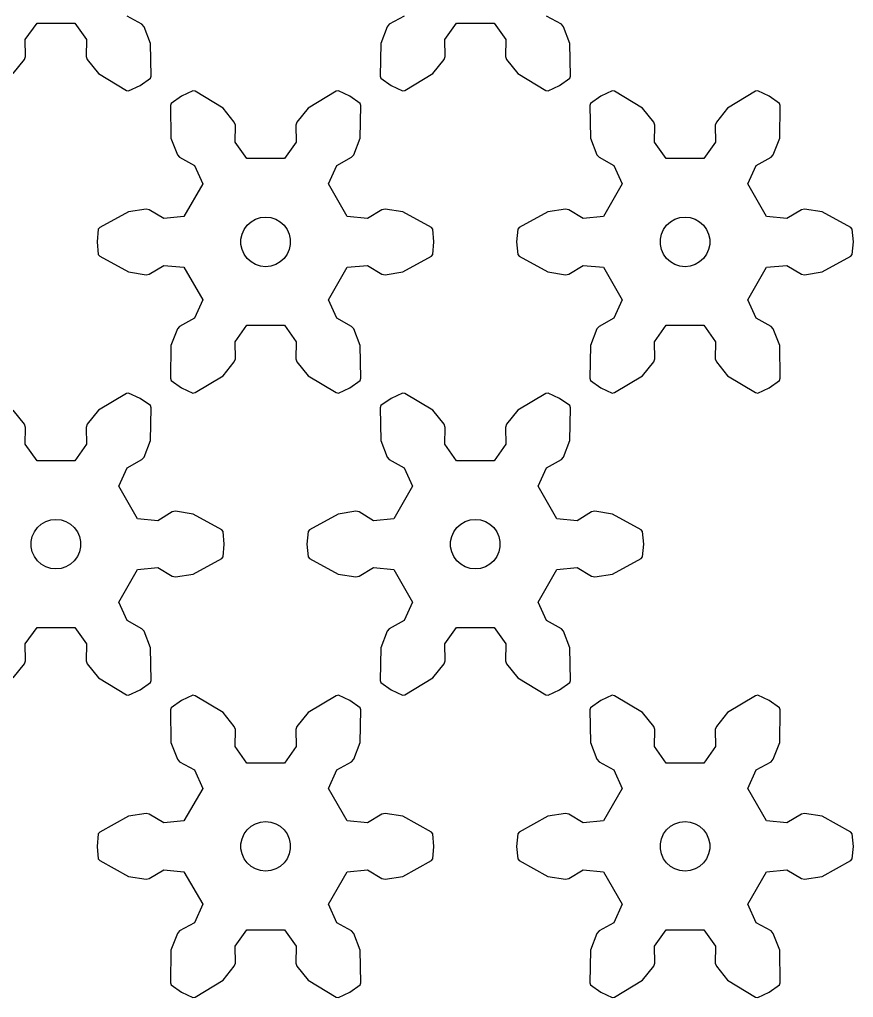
# Model space of a CAD drawing. Extents: x 0 to 198, y 0 to 238.
# Drawn here: x 147.5 to 198, y 0 to 59.2 of the extents above; entities that cross this region are included whole.
import ezdxf

# ---------------------------------------------------------------- set-up
doc = ezdxf.new("R2010")
doc.units = 0

msp = doc.modelspace()

# ---------------------------------------------------------------- linework, layer by layer
for p, q in [((154.936, 58.891), (154.037, 59.387)), ((170.797, 59.387), (169.898, 58.891)), ((180.308, 58.891), (179.408, 59.387)), ((147.88, 57.97), (148.592, 58.967)), ((148.592, 58.967), (150.87, 58.967)), ((150.87, 58.967), (151.582, 57.97)), ((155.065, 58.744), (154.936, 58.891)), ((155.456, 57.731), (155.065, 58.744)), ((169.769, 58.744), (169.378, 57.731)), ((169.898, 58.891), (169.769, 58.744)), ((173.252, 57.97), (173.964, 58.967)), ((173.964, 58.967), (176.241, 58.967)), ((176.241, 58.967), (176.954, 57.97)), ((180.436, 58.744), (180.308, 58.891)), ((180.827, 57.731), (180.436, 58.744)), ((147.9, 56.943), (147.88, 57.97)), ((151.582, 57.97), (151.562, 56.943)), ((155.494, 55.756), (155.456, 57.731)), ((169.378, 57.731), (169.34, 55.756)), ((173.272, 56.943), (173.252, 57.97)), ((176.954, 57.97), (176.934, 56.943)), ((180.866, 55.756), (180.827, 57.731)), ((147.837, 56.758), (147.9, 56.943)), ((151.562, 56.943), (151.625, 56.758)), ((173.209, 56.758), (173.272, 56.943)), ((176.934, 56.943), (176.997, 56.758)), ((147.155, 55.913), (147.837, 56.758)), ((151.625, 56.758), (152.307, 55.913)), ((172.527, 55.913), (173.209, 56.758)), ((176.997, 56.758), (177.678, 55.913)), ((152.307, 55.913), (153.998, 54.892)), ((154.824, 55.189), (155.45, 55.628)), ((155.45, 55.628), (155.494, 55.756)), ((169.34, 55.756), (169.384, 55.628)), ((169.384, 55.628), (170.01, 55.189)), ((170.836, 54.892), (172.527, 55.913)), ((177.678, 55.913), (179.369, 54.892)), ((180.196, 55.189), (180.822, 55.628)), ((180.822, 55.628), (180.866, 55.756)), ((154.131, 54.866), (154.824, 55.189)), ((170.01, 55.189), (170.703, 54.866)), ((179.503, 54.866), (180.196, 55.189)), ((153.998, 54.892), (154.131, 54.866)), ((157.324, 54.543), (156.698, 54.104)), ((158.017, 54.866), (157.324, 54.543)), ((158.15, 54.84), (158.017, 54.866)), ((159.841, 53.819), (158.15, 54.84)), ((166.683, 54.84), (164.992, 53.819)), ((166.817, 54.866), (166.683, 54.84)), ((167.51, 54.543), (166.817, 54.866)), ((168.136, 54.104), (167.51, 54.543)), ((170.703, 54.866), (170.836, 54.892)), ((179.369, 54.892), (179.503, 54.866)), ((182.696, 54.543), (182.07, 54.104)), ((183.389, 54.866), (182.696, 54.543)), ((183.522, 54.84), (183.389, 54.866)), ((185.213, 53.819), (183.522, 54.84)), ((192.055, 54.84), (190.364, 53.819)), ((192.189, 54.866), (192.055, 54.84)), ((192.882, 54.543), (192.189, 54.866)), ((193.508, 54.104), (192.882, 54.543)), ((156.698, 54.104), (156.654, 53.976)), ((156.654, 53.976), (156.692, 52.001)), ((168.18, 53.976), (168.136, 54.104)), ((168.142, 52.001), (168.18, 53.976)), ((182.07, 54.104), (182.026, 53.976)), ((182.026, 53.976), (182.064, 52.001)), ((193.552, 53.976), (193.508, 54.104)), ((193.513, 52.001), (193.552, 53.976)), ((160.523, 52.974), (159.841, 53.819)), ((164.992, 53.819), (164.311, 52.974)), ((185.895, 52.974), (185.213, 53.819)), ((190.364, 53.819), (189.683, 52.974)), ((160.586, 52.789), (160.523, 52.974)), ((160.566, 51.762), (160.586, 52.789)), ((164.311, 52.974), (164.248, 52.789)), ((164.248, 52.789), (164.268, 51.762)), ((185.958, 52.789), (185.895, 52.974)), ((185.938, 51.762), (185.958, 52.789)), ((189.683, 52.974), (189.62, 52.789)), ((189.62, 52.789), (189.64, 51.762)), ((156.692, 52.001), (157.083, 50.988)), ((161.278, 50.765), (160.566, 51.762)), ((164.268, 51.762), (163.555, 50.765)), ((167.751, 50.988), (168.142, 52.001)), ((182.064, 52.001), (182.455, 50.988)), ((186.65, 50.765), (185.938, 51.762)), ((189.64, 51.762), (188.927, 50.765)), ((193.122, 50.988), (193.513, 52.001)), ((157.083, 50.988), (157.212, 50.841)), ((167.622, 50.841), (167.751, 50.988)), ((182.455, 50.988), (182.584, 50.841)), ((192.994, 50.841), (193.122, 50.988)), ((157.212, 50.841), (158.111, 50.345)), ((158.111, 50.345), (158.619, 49.229)), ((163.555, 50.765), (161.278, 50.765)), ((166.215, 49.229), (166.722, 50.345)), ((166.722, 50.345), (167.622, 50.841)), ((182.584, 50.841), (183.483, 50.345)), ((183.483, 50.345), (183.991, 49.229)), ((188.927, 50.765), (186.65, 50.765)), ((191.587, 49.229), (192.094, 50.345)), ((192.094, 50.345), (192.994, 50.841)), ((158.619, 49.229), (157.48, 47.257)), ((167.354, 47.257), (166.215, 49.229)), ((183.991, 49.229), (182.852, 47.257)), ((192.725, 47.257), (191.587, 49.229)), ((154.117, 47.54), (152.387, 46.586)), ((155.189, 47.707), (154.117, 47.54)), ((155.381, 47.67), (155.189, 47.707)), ((156.26, 47.139), (155.381, 47.67)), ((169.453, 47.67), (168.573, 47.139)), ((169.645, 47.707), (169.453, 47.67)), ((170.717, 47.54), (169.645, 47.707)), ((172.447, 46.586), (170.717, 47.54)), ((179.489, 47.54), (177.759, 46.586)), ((180.561, 47.707), (179.489, 47.54)), ((180.753, 47.67), (180.561, 47.707)), ((181.632, 47.139), (180.753, 47.67)), ((194.825, 47.67), (193.945, 47.139)), ((195.017, 47.707), (194.825, 47.67)), ((196.089, 47.54), (195.017, 47.707)), ((197.818, 46.586), (196.089, 47.54)), ((157.48, 47.257), (156.26, 47.139)), ((161.302, 46.725), (161.535, 46.935)), ((161.535, 46.935), (161.807, 47.092)), ((161.807, 47.092), (162.105, 47.189)), ((162.105, 47.189), (162.417, 47.222)), ((162.417, 47.222), (162.729, 47.189)), ((162.729, 47.189), (163.027, 47.092)), ((163.027, 47.092), (163.299, 46.935)), ((163.299, 46.935), (163.532, 46.725)), ((168.573, 47.139), (167.354, 47.257)), ((182.852, 47.257), (181.632, 47.139)), ((186.674, 46.725), (186.907, 46.935)), ((186.907, 46.935), (187.179, 47.092)), ((187.179, 47.092), (187.477, 47.189)), ((187.477, 47.189), (187.789, 47.222)), ((187.789, 47.222), (188.101, 47.189)), ((188.101, 47.189), (188.399, 47.092)), ((188.399, 47.092), (188.67, 46.935)), ((188.67, 46.935), (188.903, 46.725)), ((193.945, 47.139), (192.725, 47.257)), ((152.298, 46.483), (152.231, 45.722)), ((152.387, 46.586), (152.298, 46.483)), ((160.925, 45.878), (160.99, 46.185)), ((160.99, 46.185), (161.118, 46.472)), ((161.118, 46.472), (161.302, 46.725)), ((163.532, 46.725), (163.716, 46.472)), ((163.716, 46.472), (163.843, 46.185)), ((163.843, 46.185), (163.909, 45.878)), ((172.536, 46.483), (172.447, 46.586)), ((172.603, 45.722), (172.536, 46.483)), ((177.669, 46.483), (177.603, 45.722)), ((177.759, 46.586), (177.669, 46.483)), ((186.297, 45.878), (186.362, 46.185)), ((186.362, 46.185), (186.49, 46.472)), ((186.49, 46.472), (186.674, 46.725)), ((188.903, 46.725), (189.088, 46.472)), ((189.088, 46.472), (189.215, 46.185)), ((189.215, 46.185), (189.281, 45.878)), ((197.908, 46.483), (197.818, 46.586)), ((197.975, 45.722), (197.908, 46.483)), ((152.231, 45.722), (152.298, 44.96)), ((160.925, 45.565), (160.925, 45.878)), ((163.909, 45.878), (163.909, 45.565)), ((172.536, 44.96), (172.603, 45.722)), ((177.603, 45.722), (177.669, 44.96)), ((186.297, 45.565), (186.297, 45.878)), ((189.281, 45.878), (189.281, 45.565)), ((197.908, 44.96), (197.975, 45.722)), ((160.99, 45.258), (160.925, 45.565)), ((161.118, 44.972), (160.99, 45.258)), ((163.843, 45.258), (163.716, 44.972)), ((163.909, 45.565), (163.843, 45.258)), ((186.362, 45.258), (186.297, 45.565)), ((186.49, 44.972), (186.362, 45.258)), ((189.215, 45.258), (189.088, 44.972)), ((189.281, 45.565), (189.215, 45.258)), ((152.298, 44.96), (152.387, 44.858)), ((152.387, 44.858), (154.117, 43.903)), ((161.302, 44.718), (161.118, 44.972)), ((161.535, 44.508), (161.302, 44.718)), ((161.807, 44.351), (161.535, 44.508)), ((163.299, 44.508), (163.027, 44.351)), ((163.532, 44.718), (163.299, 44.508)), ((163.716, 44.972), (163.532, 44.718)), ((170.717, 43.903), (172.447, 44.858)), ((172.447, 44.858), (172.536, 44.96)), ((177.669, 44.96), (177.759, 44.858)), ((177.759, 44.858), (179.489, 43.903)), ((186.674, 44.718), (186.49, 44.972)), ((186.907, 44.508), (186.674, 44.718)), ((187.179, 44.351), (186.907, 44.508)), ((188.67, 44.508), (188.399, 44.351)), ((188.903, 44.718), (188.67, 44.508)), ((189.088, 44.972), (188.903, 44.718)), ((196.089, 43.903), (197.818, 44.858)), ((197.818, 44.858), (197.908, 44.96)), ((154.117, 43.903), (155.189, 43.736)), ((155.381, 43.774), (156.26, 44.304)), ((156.26, 44.304), (157.48, 44.186)), ((157.48, 44.186), (158.619, 42.214)), ((162.105, 44.254), (161.807, 44.351)), ((162.417, 44.222), (162.105, 44.254)), ((162.729, 44.254), (162.417, 44.222)), ((163.027, 44.351), (162.729, 44.254)), ((166.215, 42.214), (167.354, 44.186)), ((167.354, 44.186), (168.573, 44.304)), ((168.573, 44.304), (169.453, 43.774)), ((169.645, 43.736), (170.717, 43.903)), ((179.489, 43.903), (180.561, 43.736)), ((180.753, 43.774), (181.632, 44.304)), ((181.632, 44.304), (182.852, 44.186)), ((182.852, 44.186), (183.991, 42.214)), ((187.477, 44.254), (187.179, 44.351)), ((187.789, 44.222), (187.477, 44.254)), ((188.101, 44.254), (187.789, 44.222)), ((188.399, 44.351), (188.101, 44.254)), ((191.587, 42.214), (192.725, 44.186)), ((192.725, 44.186), (193.945, 44.304)), ((193.945, 44.304), (194.825, 43.774)), ((195.017, 43.736), (196.089, 43.903)), ((155.189, 43.736), (155.381, 43.774)), ((169.453, 43.774), (169.645, 43.736)), ((180.561, 43.736), (180.753, 43.774)), ((194.825, 43.774), (195.017, 43.736)), ((158.619, 42.214), (158.111, 41.099)), ((166.722, 41.099), (166.215, 42.214)), ((183.991, 42.214), (183.483, 41.099)), ((192.094, 41.099), (191.587, 42.214)), ((158.111, 41.099), (157.212, 40.602)), ((167.622, 40.602), (166.722, 41.099)), ((183.483, 41.099), (182.584, 40.602)), ((192.994, 40.602), (192.094, 41.099)), ((157.083, 40.455), (156.692, 39.443)), ((157.212, 40.602), (157.083, 40.455)), ((160.566, 39.681), (161.278, 40.679)), ((161.278, 40.679), (163.555, 40.679)), ((163.555, 40.679), (164.268, 39.681)), ((167.751, 40.455), (167.622, 40.602)), ((168.142, 39.443), (167.751, 40.455)), ((182.455, 40.455), (182.064, 39.443)), ((182.584, 40.602), (182.455, 40.455)), ((185.938, 39.681), (186.65, 40.679)), ((186.65, 40.679), (188.927, 40.679)), ((188.927, 40.679), (189.64, 39.681)), ((193.122, 40.455), (192.994, 40.602)), ((193.513, 39.443), (193.122, 40.455)), ((160.586, 38.654), (160.566, 39.681)), ((164.268, 39.681), (164.248, 38.654)), ((185.958, 38.654), (185.938, 39.681)), ((189.64, 39.681), (189.62, 38.654)), ((156.692, 39.443), (156.654, 37.468)), ((168.18, 37.468), (168.142, 39.443)), ((182.064, 39.443), (182.026, 37.468)), ((193.552, 37.468), (193.513, 39.443)), ((159.841, 37.624), (160.523, 38.469)), ((160.523, 38.469), (160.586, 38.654)), ((164.248, 38.654), (164.311, 38.469)), ((164.311, 38.469), (164.992, 37.624)), ((185.213, 37.624), (185.895, 38.469)), ((185.895, 38.469), (185.958, 38.654)), ((189.62, 38.654), (189.683, 38.469)), ((189.683, 38.469), (190.364, 37.624)), ((156.654, 37.468), (156.698, 37.339)), ((156.698, 37.339), (157.324, 36.9)), ((158.15, 36.604), (159.841, 37.624)), ((164.992, 37.624), (166.683, 36.604)), ((167.51, 36.9), (168.136, 37.339)), ((168.136, 37.339), (168.18, 37.468)), ((182.026, 37.468), (182.07, 37.339)), ((182.07, 37.339), (182.696, 36.9)), ((183.522, 36.604), (185.213, 37.624)), ((190.364, 37.624), (192.055, 36.604)), ((192.882, 36.9), (193.508, 37.339)), ((193.508, 37.339), (193.552, 37.468)), ((157.324, 36.9), (158.017, 36.577)), ((166.817, 36.577), (167.51, 36.9)), ((182.696, 36.9), (183.389, 36.577)), ((192.189, 36.577), (192.882, 36.9)), ((153.998, 36.551), (152.307, 35.53)), ((154.131, 36.577), (153.998, 36.551)), ((154.824, 36.254), (154.131, 36.577)), ((155.45, 35.816), (154.824, 36.254)), ((158.017, 36.577), (158.15, 36.604)), ((166.683, 36.604), (166.817, 36.577)), ((170.01, 36.254), (169.384, 35.816)), ((170.703, 36.577), (170.01, 36.254)), ((170.836, 36.551), (170.703, 36.577)), ((172.527, 35.53), (170.836, 36.551)), ((179.369, 36.551), (177.678, 35.53)), ((179.503, 36.577), (179.369, 36.551)), ((180.196, 36.254), (179.503, 36.577)), ((180.822, 35.816), (180.196, 36.254)), ((183.389, 36.577), (183.522, 36.604)), ((192.055, 36.604), (192.189, 36.577)), ((147.837, 34.685), (147.155, 35.53)), ((152.307, 35.53), (151.625, 34.685)), ((155.494, 35.687), (155.45, 35.816)), ((155.456, 33.712), (155.494, 35.687)), ((169.384, 35.816), (169.34, 35.687)), ((169.34, 35.687), (169.378, 33.712)), ((173.209, 34.685), (172.527, 35.53)), ((177.678, 35.53), (176.997, 34.685)), ((180.866, 35.687), (180.822, 35.816)), ((180.827, 33.712), (180.866, 35.687)), ((147.9, 34.5), (147.837, 34.685)), ((147.88, 33.473), (147.9, 34.5)), ((151.625, 34.685), (151.562, 34.5)), ((151.562, 34.5), (151.582, 33.473)), ((173.272, 34.5), (173.209, 34.685)), ((173.252, 33.473), (173.272, 34.5)), ((176.997, 34.685), (176.934, 34.5)), ((176.934, 34.5), (176.954, 33.473)), ((148.592, 32.476), (147.88, 33.473)), ((151.582, 33.473), (150.87, 32.476)), ((155.065, 32.7), (155.456, 33.712)), ((169.378, 33.712), (169.769, 32.7)), ((173.964, 32.476), (173.252, 33.473)), ((176.954, 33.473), (176.241, 32.476)), ((180.436, 32.7), (180.827, 33.712)), ((154.037, 32.056), (154.936, 32.552)), ((154.936, 32.552), (155.065, 32.7)), ((169.769, 32.7), (169.898, 32.552)), ((169.898, 32.552), (170.797, 32.056)), ((179.408, 32.056), (180.308, 32.552)), ((180.308, 32.552), (180.436, 32.7)), ((150.87, 32.476), (148.592, 32.476)), ((153.529, 30.94), (154.037, 32.056)), ((170.797, 32.056), (171.305, 30.94)), ((176.241, 32.476), (173.964, 32.476)), ((178.901, 30.94), (179.408, 32.056)), ((154.668, 28.968), (153.529, 30.94)), ((171.305, 30.94), (170.166, 28.968)), ((180.039, 28.968), (178.901, 30.94)), ((156.767, 29.381), (155.888, 28.85)), ((156.959, 29.419), (156.767, 29.381)), ((158.031, 29.251), (156.959, 29.419)), ((159.761, 28.297), (158.031, 29.251)), ((166.803, 29.251), (165.073, 28.297)), ((167.875, 29.419), (166.803, 29.251)), ((168.067, 29.381), (167.875, 29.419)), ((168.946, 28.85), (168.067, 29.381)), ((182.139, 29.381), (181.259, 28.85)), ((182.331, 29.419), (182.139, 29.381)), ((183.403, 29.251), (182.331, 29.419)), ((185.133, 28.297), (183.403, 29.251)), ((148.432, 28.183), (148.616, 28.437)), ((148.616, 28.437), (148.849, 28.647)), ((148.849, 28.647), (149.121, 28.803)), ((149.121, 28.803), (149.419, 28.9)), ((149.419, 28.9), (149.731, 28.933)), ((149.731, 28.933), (150.043, 28.9)), ((150.043, 28.9), (150.341, 28.803)), ((150.341, 28.803), (150.613, 28.647)), ((150.613, 28.647), (150.846, 28.437)), ((150.846, 28.437), (151.03, 28.183)), ((155.888, 28.85), (154.668, 28.968)), ((170.166, 28.968), (168.946, 28.85)), ((173.804, 28.183), (173.988, 28.437)), ((173.988, 28.437), (174.221, 28.647)), ((174.221, 28.647), (174.493, 28.803)), ((174.493, 28.803), (174.791, 28.9)), ((174.791, 28.9), (175.103, 28.933)), ((175.103, 28.933), (175.415, 28.9)), ((175.415, 28.9), (175.713, 28.803)), ((175.713, 28.803), (175.985, 28.647)), ((175.985, 28.647), (176.218, 28.437)), ((176.218, 28.437), (176.402, 28.183)), ((181.259, 28.85), (180.039, 28.968)), ((148.239, 27.59), (148.304, 27.897)), ((148.304, 27.897), (148.432, 28.183)), ((151.03, 28.183), (151.158, 27.897)), ((151.158, 27.897), (151.223, 27.59)), ((159.85, 28.195), (159.761, 28.297)), ((159.917, 27.433), (159.85, 28.195)), ((164.984, 28.195), (164.917, 27.433)), ((165.073, 28.297), (164.984, 28.195)), ((173.611, 27.59), (173.676, 27.897)), ((173.676, 27.897), (173.804, 28.183)), ((176.402, 28.183), (176.529, 27.897)), ((176.529, 27.897), (176.595, 27.59)), ((185.222, 28.195), (185.133, 28.297)), ((185.289, 27.433), (185.222, 28.195)), ((148.239, 27.276), (148.239, 27.59)), ((148.304, 26.969), (148.239, 27.276)), ((151.223, 27.276), (151.158, 26.969)), ((151.223, 27.59), (151.223, 27.276)), ((159.85, 26.671), (159.917, 27.433)), ((164.917, 27.433), (164.984, 26.671)), ((173.611, 27.276), (173.611, 27.59)), ((173.676, 26.969), (173.611, 27.276)), ((176.595, 27.276), (176.529, 26.969)), ((176.595, 27.59), (176.595, 27.276)), ((185.222, 26.671), (185.289, 27.433)), ((148.432, 26.683), (148.304, 26.969)), ((148.616, 26.429), (148.432, 26.683)), ((151.03, 26.683), (150.846, 26.429)), ((151.158, 26.969), (151.03, 26.683)), ((159.761, 26.569), (159.85, 26.671)), ((164.984, 26.671), (165.073, 26.569)), ((173.804, 26.683), (173.676, 26.969)), ((173.988, 26.429), (173.804, 26.683)), ((176.402, 26.683), (176.218, 26.429)), ((176.529, 26.969), (176.402, 26.683)), ((185.133, 26.569), (185.222, 26.671)), ((148.849, 26.219), (148.616, 26.429)), ((149.121, 26.063), (148.849, 26.219)), ((149.419, 25.966), (149.121, 26.063)), ((150.341, 26.063), (150.043, 25.966)), ((150.613, 26.219), (150.341, 26.063)), ((150.846, 26.429), (150.613, 26.219)), ((158.031, 25.615), (159.761, 26.569)), ((165.073, 26.569), (166.803, 25.615)), ((174.221, 26.219), (173.988, 26.429)), ((174.493, 26.063), (174.221, 26.219)), ((174.791, 25.966), (174.493, 26.063)), ((175.713, 26.063), (175.415, 25.966)), ((175.985, 26.219), (175.713, 26.063)), ((176.218, 26.429), (175.985, 26.219)), ((183.403, 25.615), (185.133, 26.569)), ((149.731, 25.933), (149.419, 25.966)), ((150.043, 25.966), (149.731, 25.933)), ((153.529, 23.925), (154.668, 25.898)), ((154.668, 25.898), (155.888, 26.016)), ((155.888, 26.016), (156.767, 25.485)), ((156.767, 25.485), (156.959, 25.447)), ((156.959, 25.447), (158.031, 25.615)), ((166.803, 25.615), (167.875, 25.447)), ((167.875, 25.447), (168.067, 25.485)), ((168.067, 25.485), (168.946, 26.016)), ((168.946, 26.016), (170.166, 25.898)), ((170.166, 25.898), (171.305, 23.925)), ((175.103, 25.933), (174.791, 25.966)), ((175.415, 25.966), (175.103, 25.933)), ((178.901, 23.925), (180.039, 25.898)), ((180.039, 25.898), (181.259, 26.016)), ((181.259, 26.016), (182.139, 25.485)), ((182.139, 25.485), (182.331, 25.447)), ((182.331, 25.447), (183.403, 25.615)), ((154.037, 22.81), (153.529, 23.925)), ((171.305, 23.925), (170.797, 22.81)), ((179.408, 22.81), (178.901, 23.925)), ((154.936, 22.314), (154.037, 22.81)), ((170.797, 22.81), (169.898, 22.314)), ((180.308, 22.314), (179.408, 22.81)), ((147.88, 21.393), (148.592, 22.39)), ((148.592, 22.39), (150.87, 22.39)), ((150.87, 22.39), (151.582, 21.393)), ((155.065, 22.166), (154.936, 22.314)), ((155.456, 21.154), (155.065, 22.166)), ((169.769, 22.166), (169.378, 21.154)), ((169.898, 22.314), (169.769, 22.166)), ((173.252, 21.393), (173.964, 22.39)), ((173.964, 22.39), (176.241, 22.39)), ((176.241, 22.39), (176.954, 21.393)), ((180.436, 22.166), (180.308, 22.314)), ((180.827, 21.154), (180.436, 22.166)), ((147.9, 20.366), (147.88, 21.393)), ((151.582, 21.393), (151.562, 20.366)), ((173.272, 20.366), (173.252, 21.393)), ((176.954, 21.393), (176.934, 20.366)), ((155.494, 19.179), (155.456, 21.154)), ((169.378, 21.154), (169.34, 19.179)), ((180.866, 19.179), (180.827, 21.154)), ((147.155, 19.336), (147.837, 20.181)), ((147.837, 20.181), (147.9, 20.366)), ((151.562, 20.366), (151.625, 20.181)), ((151.625, 20.181), (152.307, 19.336)), ((172.527, 19.336), (173.209, 20.181)), ((173.209, 20.181), (173.272, 20.366)), ((176.934, 20.366), (176.997, 20.181)), ((176.997, 20.181), (177.678, 19.336)), ((152.307, 19.336), (153.998, 18.315)), ((154.824, 18.612), (155.45, 19.05)), ((155.45, 19.05), (155.494, 19.179)), ((169.34, 19.179), (169.384, 19.05)), ((169.384, 19.05), (170.01, 18.612)), ((170.836, 18.315), (172.527, 19.336)), ((177.678, 19.336), (179.369, 18.315)), ((180.196, 18.612), (180.822, 19.05)), ((180.822, 19.05), (180.866, 19.179)), ((154.131, 18.289), (154.824, 18.612)), ((170.01, 18.612), (170.703, 18.289)), ((179.503, 18.289), (180.196, 18.612)), ((153.998, 18.315), (154.131, 18.289)), ((157.324, 17.966), (156.698, 17.527)), ((158.017, 18.289), (157.324, 17.966)), ((158.15, 18.262), (158.017, 18.289)), ((159.841, 17.242), (158.15, 18.262)), ((166.683, 18.262), (164.992, 17.242)), ((166.817, 18.289), (166.683, 18.262)), ((167.51, 17.966), (166.817, 18.289)), ((168.136, 17.527), (167.51, 17.966)), ((170.703, 18.289), (170.836, 18.315)), ((179.369, 18.315), (179.503, 18.289)), ((182.696, 17.966), (182.07, 17.527)), ((183.389, 18.289), (182.696, 17.966)), ((183.522, 18.262), (183.389, 18.289)), ((185.213, 17.242), (183.522, 18.262)), ((192.055, 18.262), (190.364, 17.242)), ((192.189, 18.289), (192.055, 18.262)), ((192.882, 17.966), (192.189, 18.289)), ((193.508, 17.527), (192.882, 17.966)), ((156.698, 17.527), (156.654, 17.398)), ((156.654, 17.398), (156.692, 15.423)), ((160.523, 16.397), (159.841, 17.242)), ((164.992, 17.242), (164.311, 16.397)), ((168.18, 17.398), (168.136, 17.527)), ((168.142, 15.423), (168.18, 17.398)), ((182.07, 17.527), (182.026, 17.398)), ((182.026, 17.398), (182.064, 15.423)), ((185.895, 16.397), (185.213, 17.242)), ((190.364, 17.242), (189.683, 16.397)), ((193.552, 17.398), (193.508, 17.527)), ((193.513, 15.423), (193.552, 17.398)), ((160.586, 16.212), (160.523, 16.397)), ((160.566, 15.185), (160.586, 16.212)), ((164.311, 16.397), (164.248, 16.212)), ((164.248, 16.212), (164.268, 15.185)), ((185.958, 16.212), (185.895, 16.397)), ((185.938, 15.185), (185.958, 16.212)), ((189.683, 16.397), (189.62, 16.212)), ((189.62, 16.212), (189.64, 15.185)), ((156.692, 15.423), (157.083, 14.411)), ((167.751, 14.411), (168.142, 15.423)), ((182.064, 15.423), (182.455, 14.411)), ((193.122, 14.411), (193.513, 15.423)), ((161.278, 14.187), (160.566, 15.185)), ((164.268, 15.185), (163.555, 14.187)), ((186.65, 14.187), (185.938, 15.185)), ((189.64, 15.185), (188.927, 14.187)), ((157.083, 14.411), (157.212, 14.264)), ((157.212, 14.264), (158.111, 13.767)), ((166.722, 13.767), (167.622, 14.264)), ((167.622, 14.264), (167.751, 14.411)), ((182.455, 14.411), (182.584, 14.264)), ((182.584, 14.264), (183.483, 13.767)), ((192.094, 13.767), (192.994, 14.264)), ((192.994, 14.264), (193.122, 14.411)), ((158.111, 13.767), (158.619, 12.652)), ((163.555, 14.187), (161.278, 14.187)), ((166.215, 12.652), (166.722, 13.767)), ((183.483, 13.767), (183.991, 12.652)), ((188.927, 14.187), (186.65, 14.187)), ((191.587, 12.652), (192.094, 13.767)), ((158.619, 12.652), (157.48, 10.68)), ((167.354, 10.68), (166.215, 12.652)), ((183.991, 12.652), (182.852, 10.68)), ((192.725, 10.68), (191.587, 12.652)), ((154.117, 10.962), (152.387, 10.008)), ((155.189, 11.13), (154.117, 10.962)), ((155.381, 11.092), (155.189, 11.13)), ((156.26, 10.562), (155.381, 11.092)), ((157.48, 10.68), (156.26, 10.562)), ((168.573, 10.562), (167.354, 10.68)), ((169.453, 11.092), (168.573, 10.562)), ((169.645, 11.13), (169.453, 11.092)), ((170.717, 10.962), (169.645, 11.13)), ((172.447, 10.008), (170.717, 10.962)), ((179.489, 10.962), (177.759, 10.008)), ((180.561, 11.13), (179.489, 10.962)), ((180.753, 11.092), (180.561, 11.13)), ((181.632, 10.562), (180.753, 11.092)), ((182.852, 10.68), (181.632, 10.562)), ((193.945, 10.562), (192.725, 10.68)), ((194.825, 11.092), (193.945, 10.562)), ((195.017, 11.13), (194.825, 11.092)), ((196.089, 10.962), (195.017, 11.13)), ((197.818, 10.008), (196.089, 10.962)), ((161.118, 9.894), (161.302, 10.148)), ((161.302, 10.148), (161.535, 10.358)), ((161.535, 10.358), (161.807, 10.515)), ((161.807, 10.515), (162.105, 10.612)), ((162.105, 10.612), (162.417, 10.644)), ((162.417, 10.644), (162.729, 10.612)), ((162.729, 10.612), (163.027, 10.515)), ((163.027, 10.515), (163.299, 10.358)), ((163.299, 10.358), (163.532, 10.148)), ((163.532, 10.148), (163.716, 9.894)), ((186.49, 9.894), (186.674, 10.148)), ((186.674, 10.148), (186.907, 10.358)), ((186.907, 10.358), (187.179, 10.515)), ((187.179, 10.515), (187.477, 10.612)), ((187.477, 10.612), (187.789, 10.644)), ((187.789, 10.644), (188.101, 10.612)), ((188.101, 10.612), (188.399, 10.515)), ((188.399, 10.515), (188.67, 10.358)), ((188.67, 10.358), (188.903, 10.148)), ((188.903, 10.148), (189.088, 9.894)), ((152.298, 9.906), (152.231, 9.144)), ((152.387, 10.008), (152.298, 9.906)), ((160.925, 9.301), (160.99, 9.608)), ((160.99, 9.608), (161.118, 9.894)), ((163.716, 9.894), (163.843, 9.608)), ((163.843, 9.608), (163.909, 9.301)), ((172.536, 9.906), (172.447, 10.008)), ((172.603, 9.144), (172.536, 9.906)), ((177.669, 9.906), (177.603, 9.144)), ((177.759, 10.008), (177.669, 9.906)), ((186.297, 9.301), (186.362, 9.608)), ((186.362, 9.608), (186.49, 9.894)), ((189.088, 9.894), (189.215, 9.608)), ((189.215, 9.608), (189.281, 9.301)), ((197.908, 9.906), (197.818, 10.008)), ((197.975, 9.144), (197.908, 9.906)), ((152.231, 9.144), (152.298, 8.383)), ((160.925, 8.988), (160.925, 9.301)), ((160.99, 8.681), (160.925, 8.988)), ((163.909, 8.988), (163.843, 8.681)), ((163.909, 9.301), (163.909, 8.988)), ((172.536, 8.383), (172.603, 9.144)), ((177.603, 9.144), (177.669, 8.383)), ((186.297, 8.988), (186.297, 9.301)), ((186.362, 8.681), (186.297, 8.988)), ((189.281, 8.988), (189.215, 8.681)), ((189.281, 9.301), (189.281, 8.988)), ((197.908, 8.383), (197.975, 9.144)), ((152.298, 8.383), (152.387, 8.28)), ((161.118, 8.394), (160.99, 8.681)), ((161.302, 8.141), (161.118, 8.394)), ((163.716, 8.394), (163.532, 8.141)), ((163.843, 8.681), (163.716, 8.394)), ((172.447, 8.28), (172.536, 8.383)), ((177.669, 8.383), (177.759, 8.28)), ((186.49, 8.394), (186.362, 8.681)), ((186.674, 8.141), (186.49, 8.394)), ((189.088, 8.394), (188.903, 8.141)), ((189.215, 8.681), (189.088, 8.394)), ((197.818, 8.28), (197.908, 8.383)), ((152.387, 8.28), (154.117, 7.326)), ((155.381, 7.196), (156.26, 7.727)), ((156.26, 7.727), (157.48, 7.609)), ((161.535, 7.931), (161.302, 8.141)), ((161.807, 7.774), (161.535, 7.931)), ((162.105, 7.677), (161.807, 7.774)), ((163.027, 7.774), (162.729, 7.677)), ((163.299, 7.931), (163.027, 7.774)), ((163.532, 8.141), (163.299, 7.931)), ((167.354, 7.609), (168.573, 7.727)), ((168.573, 7.727), (169.453, 7.196)), ((170.717, 7.326), (172.447, 8.28)), ((177.759, 8.28), (179.489, 7.326)), ((180.753, 7.196), (181.632, 7.727)), ((181.632, 7.727), (182.852, 7.609)), ((186.907, 7.931), (186.674, 8.141)), ((187.179, 7.774), (186.907, 7.931)), ((187.477, 7.677), (187.179, 7.774)), ((188.399, 7.774), (188.101, 7.677)), ((188.67, 7.931), (188.399, 7.774)), ((188.903, 8.141), (188.67, 7.931)), ((192.725, 7.609), (193.945, 7.727)), ((193.945, 7.727), (194.825, 7.196)), ((196.089, 7.326), (197.818, 8.28)), ((154.117, 7.326), (155.189, 7.159)), ((155.189, 7.159), (155.381, 7.196)), ((157.48, 7.609), (158.619, 5.637)), ((162.417, 7.644), (162.105, 7.677)), ((162.729, 7.677), (162.417, 7.644)), ((166.215, 5.637), (167.354, 7.609)), ((169.453, 7.196), (169.645, 7.159)), ((169.645, 7.159), (170.717, 7.326)), ((179.489, 7.326), (180.561, 7.159)), ((180.561, 7.159), (180.753, 7.196)), ((182.852, 7.609), (183.991, 5.637)), ((187.789, 7.644), (187.477, 7.677)), ((188.101, 7.677), (187.789, 7.644)), ((191.587, 5.637), (192.725, 7.609)), ((194.825, 7.196), (195.017, 7.159)), ((195.017, 7.159), (196.089, 7.326)), ((158.619, 5.637), (158.111, 4.521)), ((166.722, 4.521), (166.215, 5.637)), ((183.991, 5.637), (183.483, 4.521)), ((192.094, 4.521), (191.587, 5.637)), ((158.111, 4.521), (157.212, 4.025)), ((167.622, 4.025), (166.722, 4.521)), ((183.483, 4.521), (182.584, 4.025)), ((192.994, 4.025), (192.094, 4.521)), ((157.083, 3.878), (156.692, 2.865)), ((157.212, 4.025), (157.083, 3.878)), ((160.566, 3.104), (161.278, 4.101)), ((161.278, 4.101), (163.555, 4.101)), ((163.555, 4.101), (164.268, 3.104)), ((167.751, 3.878), (167.622, 4.025)), ((168.142, 2.865), (167.751, 3.878)), ((182.455, 3.878), (182.064, 2.865)), ((182.584, 4.025), (182.455, 3.878)), ((185.938, 3.104), (186.65, 4.101)), ((186.65, 4.101), (188.927, 4.101)), ((188.927, 4.101), (189.64, 3.104)), ((193.122, 3.878), (192.994, 4.025)), ((193.513, 2.865), (193.122, 3.878)), ((160.586, 2.077), (160.566, 3.104)), ((164.268, 3.104), (164.248, 2.077)), ((185.958, 2.077), (185.938, 3.104)), ((189.64, 3.104), (189.62, 2.077)), ((156.692, 2.865), (156.654, 0.89)), ((168.18, 0.89), (168.142, 2.865)), ((182.064, 2.865), (182.026, 0.89)), ((193.552, 0.89), (193.513, 2.865)), ((159.841, 1.047), (160.523, 1.892)), ((160.523, 1.892), (160.586, 2.077)), ((164.248, 2.077), (164.311, 1.892)), ((164.311, 1.892), (164.992, 1.047)), ((185.213, 1.047), (185.895, 1.892)), ((185.895, 1.892), (185.958, 2.077)), ((189.62, 2.077), (189.683, 1.892)), ((189.683, 1.892), (190.364, 1.047)), ((156.654, 0.89), (156.698, 0.762)), ((156.698, 0.762), (157.324, 0.323)), ((158.15, 0.026), (159.841, 1.047)), ((164.992, 1.047), (166.683, 0.026)), ((167.51, 0.323), (168.136, 0.762)), ((168.136, 0.762), (168.18, 0.89)), ((182.026, 0.89), (182.07, 0.762)), ((182.07, 0.762), (182.696, 0.323)), ((183.522, 0.026), (185.213, 1.047)), ((190.364, 1.047), (192.055, 0.026)), ((192.882, 0.323), (193.508, 0.762)), ((193.508, 0.762), (193.552, 0.89)), ((157.324, 0.323), (158.017, 0)), ((158.017, 0), (158.15, 0.026)), ((166.683, 0.026), (166.817, 0)), ((166.817, 0), (167.51, 0.323)), ((182.696, 0.323), (183.389, 0)), ((183.389, 0), (183.522, 0.026)), ((192.055, 0.026), (192.189, 0)), ((192.189, 0), (192.882, 0.323))]:
    msp.add_line(p, q)

doc.saveas('drawing.dxf')
